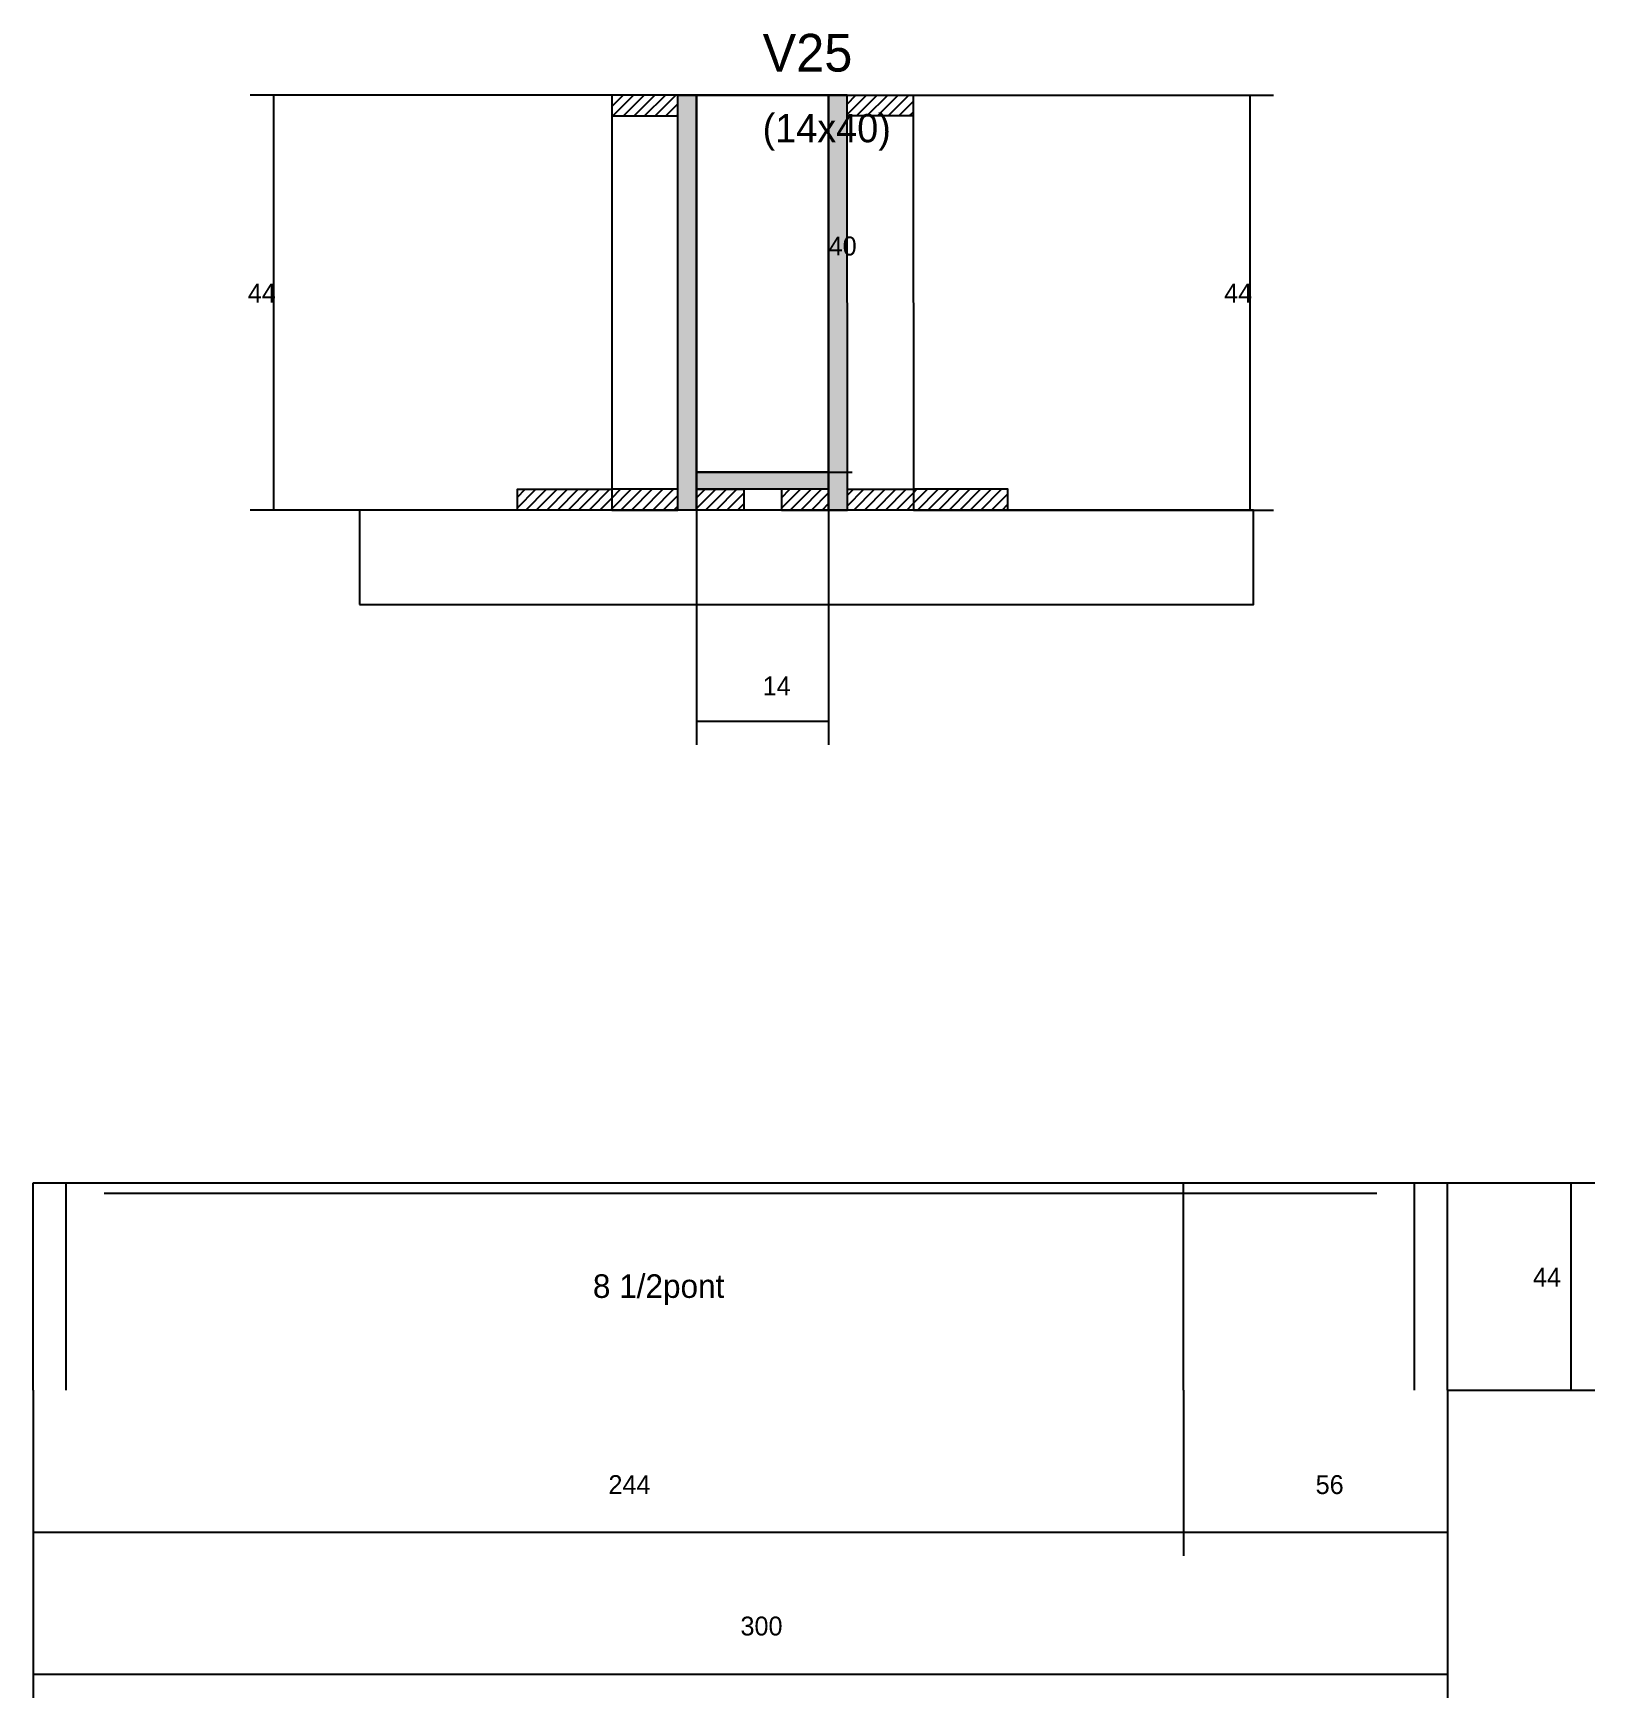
# Model space of a CAD drawing. Header units: metres. Extents: x 141230 to 141561, y 30535 to 30888.
import ezdxf

# ---------------------------------------------------------------- set-up
doc = ezdxf.new("R2010")
doc.units = ezdxf.units.M
for name, color, linetype in [('CONCRETO', 251, 'Continuous'), ('COTA', 4, 'Continuous'), ('Cota Seção (2x)', 4, 'Continuous'), ('Hachura', 253, 'Continuous'), ('Madeira', 126, 'Continuous'), ('NOMENCLATURA', 7, 'Continuous'), ('Painéis', 200, 'Continuous'), ('SARR_2.2x7', 40, 'Continuous'), ('Texto Seção', 7, 'Continuous')]:
    doc.layers.add(name, color=color, linetype=linetype)

msp = doc.modelspace()

# ---------------------------------------------------------------- hatches: boundary and pattern name
at = {"layer": 'Hachura'}
h = msp.add_hatch(dxfattribs=at)
h.set_pattern_fill('ANSI31', scale=0.5)
h.paths.add_polyline_path([(141366.3, 30870.7), (141366.3, 30875.1), (141366.3, 30875.1), (141352.3, 30875.1), (141352.3, 30875.1), (141352.3, 30870.7), (141352.3, 30870.7), (141366.3, 30870.7)])
h = msp.add_hatch(color=8, dxfattribs=at)
h.dxf.hatch_style = 1
h.paths.add_polyline_path([(141366.3, 30875.1), (141370.3, 30875.1), (141370.3, 30875.1), (141370.3, 30787.1), (141370.3, 30787.1), (141366.3, 30787.1), (141366.3, 30787.1), (141366.3, 30875.1)])
h = msp.add_hatch(color=8, dxfattribs=at)
h.dxf.hatch_style = 1
h.paths.add_polyline_path([(141402.2, 30875.1), (141398.2, 30875.1), (141398.2, 30875.1), (141398.3, 30787.1), (141398.3, 30787.1), (141402.3, 30787.1), (141402.3, 30787.1), (141402.2, 30875.1)])
h = msp.add_hatch(dxfattribs=at)
h.set_pattern_fill('ANSI31', scale=0.5)
h.paths.add_polyline_path([(141402.2, 30870.7), (141402.2, 30875.1), (141402.2, 30875.1), (141416.2, 30875.1), (141416.2, 30875.1), (141416.2, 30870.7), (141416.2, 30870.7), (141402.2, 30870.7)])
h = msp.add_hatch(color=8, dxfattribs=at)
h.dxf.hatch_style = 1
h.paths.add_polyline_path([(141370.3, 30791.5), (141370.3, 30795.1), (141370.3, 30795.1), (141398.3, 30795.1), (141398.3, 30795.1), (141398.3, 30791.5), (141398.3, 30791.5), (141370.3, 30791.5)])
h = msp.add_hatch(dxfattribs=at)
h.set_pattern_fill('ANSI31', scale=0.5)
h.paths.add_polyline_path([(141332.3, 30787.1), (141332.3, 30791.5), (141332.3, 30791.5), (141352.3, 30791.5), (141352.3, 30791.5), (141352.3, 30787.1), (141352.3, 30787.1), (141332.3, 30787.1)])
h = msp.add_hatch(dxfattribs=at)
h.set_pattern_fill('ANSI31', scale=0.5)
h.paths.add_polyline_path([(141366.3, 30787.1), (141366.3, 30791.5), (141366.3, 30791.5), (141352.3, 30791.5), (141352.3, 30791.5), (141352.3, 30787.1), (141352.3, 30787.1), (141366.3, 30787.1)])
h = msp.add_hatch(dxfattribs=at)
h.set_pattern_fill('ANSI31', scale=0.5)
h.paths.add_polyline_path([(141370.3, 30787.1), (141370.3, 30791.5), (141370.3, 30791.5), (141380.3, 30791.5), (141380.3, 30791.5), (141380.3, 30787.1), (141380.3, 30787.1), (141370.3, 30787.1)])
h = msp.add_hatch(dxfattribs=at)
h.set_pattern_fill('ANSI31', scale=0.5)
h.paths.add_polyline_path([(141398.3, 30787.1), (141398.3, 30791.5), (141398.3, 30791.5), (141388.3, 30791.5), (141388.3, 30791.5), (141388.3, 30787.1), (141388.3, 30787.1), (141398.3, 30787.1)])
h = msp.add_hatch(dxfattribs=at)
h.set_pattern_fill('ANSI31', scale=0.5)
h.paths.add_polyline_path([(141402.3, 30787.1), (141402.3, 30791.5), (141402.3, 30791.5), (141416.3, 30791.5), (141416.3, 30791.5), (141416.3, 30787.1), (141416.3, 30787.1), (141402.3, 30787.1)])
h = msp.add_hatch(dxfattribs=at)
h.set_pattern_fill('ANSI31', scale=0.5)
h.paths.add_polyline_path([(141436.3, 30787.1), (141436.3, 30791.5), (141436.3, 30791.5), (141416.3, 30791.5), (141416.3, 30791.5), (141416.3, 30787.1), (141416.3, 30787.1), (141436.3, 30787.1)])

# ---------------------------------------------------------------- linework, layer by layer
at = {"layer": 'CONCRETO'}
for points in [[(141370.3, 30875.1), (141370.3, 30875.1), (141370.3, 30875.1), (141370.3, 30875.1), (141398.3, 30875.1), (141398.3, 30875.1), (141398.3, 30875.1), (141398.3, 30795.1), (141370.3, 30795.1), (141370.3, 30875.1)], [(141370.3, 30795.1), (141398.3, 30795.1), (141398.3, 30875.1), (141370.3, 30875.1)]]:
    msp.add_lwpolyline(points, close=True, dxfattribs=at)
at = {"layer": 'COTA'}
for p, q in [((141370.3, 30875.1), (141275.6, 30875.1)), ((141280.6, 30787.1), (141280.6, 30875.1)), ((141416.2, 30875.1), (141492.7, 30875.1)), ((141487.7, 30787.1), (141487.7, 30875.1)), ((141370.3, 30791.5), (141370.3, 30737.3)), ((141398.3, 30791.5), (141398.3, 30737.3)), ((141332.3, 30787.1), (141275.6, 30787.1)), ((141436.3, 30787.1), (141492.7, 30787.1)), ((141370.3, 30742.3), (141398.3, 30742.3)), ((141529.6, 30644.4), (141560.8, 30644.4)), ((141555.8, 30600.4), (141555.8, 30644.4)), ((141229.6, 30600.4), (141229.6, 30535.2)), ((141229.6, 30600.4), (141229.6, 30565.3)), ((141473.6, 30600.4), (141473.6, 30565.3)), ((141473.6, 30600.4), (141473.6, 30565.3)), ((141529.6, 30600.4), (141529.6, 30535.2)), ((141529.6, 30600.4), (141529.6, 30565.3)), ((141529.6, 30600.4), (141560.8, 30600.4)), ((141229.6, 30570.3), (141473.6, 30570.3)), ((141473.6, 30570.3), (141529.6, 30570.3)), ((141229.6, 30540.2), (141529.6, 30540.2))]:
    msp.add_line(p, q, dxfattribs=at)
at = {"layer": 'Cota Seção (2x)'}
for p, q in [((141398.2, 30875.1), (141403.3, 30875.1)), ((141398.3, 30795.1), (141398.3, 30875.1)), ((141398.3, 30795.1), (141403.3, 30795.1))]:
    msp.add_line(p, q, dxfattribs=at)
at = {"layer": 'Madeira'}
for points in [[(141366.3, 30870.7), (141366.3, 30875.1), (141352.3, 30875.1), (141352.3, 30870.7)], [(141366.3, 30875.1), (141352.3, 30875.1), (141352.3, 30787.1), (141366.3, 30787.1)], [(141402.2, 30870.7), (141402.2, 30875.1), (141416.2, 30875.1), (141416.2, 30870.7)], [(141402.2, 30875.1), (141416.2, 30875.1), (141416.3, 30787.1), (141402.3, 30787.1)], [(141332.3, 30787.1), (141332.3, 30791.5), (141352.3, 30791.5), (141352.3, 30787.1)], [(141366.3, 30787.1), (141366.3, 30791.5), (141352.3, 30791.5), (141352.3, 30787.1)], [(141370.3, 30787.1), (141370.3, 30791.5), (141380.3, 30791.5), (141380.3, 30787.1)], [(141398.3, 30787.1), (141398.3, 30791.5), (141388.3, 30791.5), (141388.3, 30787.1)], [(141402.3, 30787.1), (141402.3, 30791.5), (141416.3, 30791.5), (141416.3, 30787.1)], [(141436.3, 30787.1), (141436.3, 30791.5), (141416.3, 30791.5), (141416.3, 30787.1)], [(141298.8, 30767.1), (141488.4, 30767.1), (141488.4, 30787.1), (141298.8, 30787.1)]]:
    msp.add_lwpolyline(points, close=True, dxfattribs=at)
at = {"layer": 'Painéis'}
for p, q in [((141370.3, 30787.1), (141370.3, 30875.1)), ((141398.3, 30787.1), (141398.3, 30875.1)), ((141370.3, 30795.1), (141398.3, 30795.1)), ((141370.3, 30791.5), (141370.3, 30795.1)), ((141398.3, 30791.5), (141398.3, 30795.1)), ((141229.6, 30644.4), (141529.6, 30644.4)), ((141229.6, 30600.4), (141229.6, 30644.4)), ((141473.6, 30600.4), (141473.6, 30644.4)), ((141529.6, 30600.4), (141529.6, 30644.4))]:
    msp.add_line(p, q, dxfattribs=at)
for points in [[(141366.3, 30875.1), (141370.3, 30875.1), (141370.3, 30787.1), (141366.3, 30787.1)], [(141402.2, 30875.1), (141398.2, 30875.1), (141398.3, 30787.1), (141402.3, 30787.1)], [(141370.3, 30791.5), (141370.3, 30795.1), (141398.3, 30795.1), (141398.3, 30791.5)]]:
    msp.add_lwpolyline(points, close=True, dxfattribs=at)
at = {"layer": 'SARR_2.2x7'}
for p, q in [((141236.6, 30600.4), (141236.6, 30644.4)), ((141244.6, 30642.2), (141473.6, 30642.2)), ((141473.6, 30642.2), (141514.6, 30642.2)), ((141522.6, 30600.4), (141522.6, 30644.4))]:
    msp.add_line(p, q, dxfattribs=at)

# ---------------------------------------------------------------- texts
at = {"layer": 'COTA'}
for s, p in [('44', (141275.1, 30831.1)), ('44', (141482.2, 30831.1)), ('14', (141384.3, 30747.8)), ('44', (141547.7, 30622.4)), ('244', (141351.6, 30578.4)), ('56', (141501.6, 30578.4)), ('300', (141379.6, 30548.4))]:
    msp.add_text(s, height=4, dxfattribs=at).set_placement(p)
at = {"layer": 'Cota Seção (2x)'}
msp.add_text('40', height=4, dxfattribs=at).set_placement((141398.3, 30841.1))
at = {"layer": 'NOMENCLATURA'}
msp.add_text('8 1/2pont', height=5, dxfattribs=at).set_placement((141348.3, 30620))
at = {"layer": 'Texto Seção'}
for s, height, p in [('V25', 8, (141384.3, 30880.1)), ('(14x40)', 6, (141384.3, 30865.1))]:
    msp.add_text(s, height=height, dxfattribs=at).set_placement(p)

doc.saveas('drawing.dxf')
